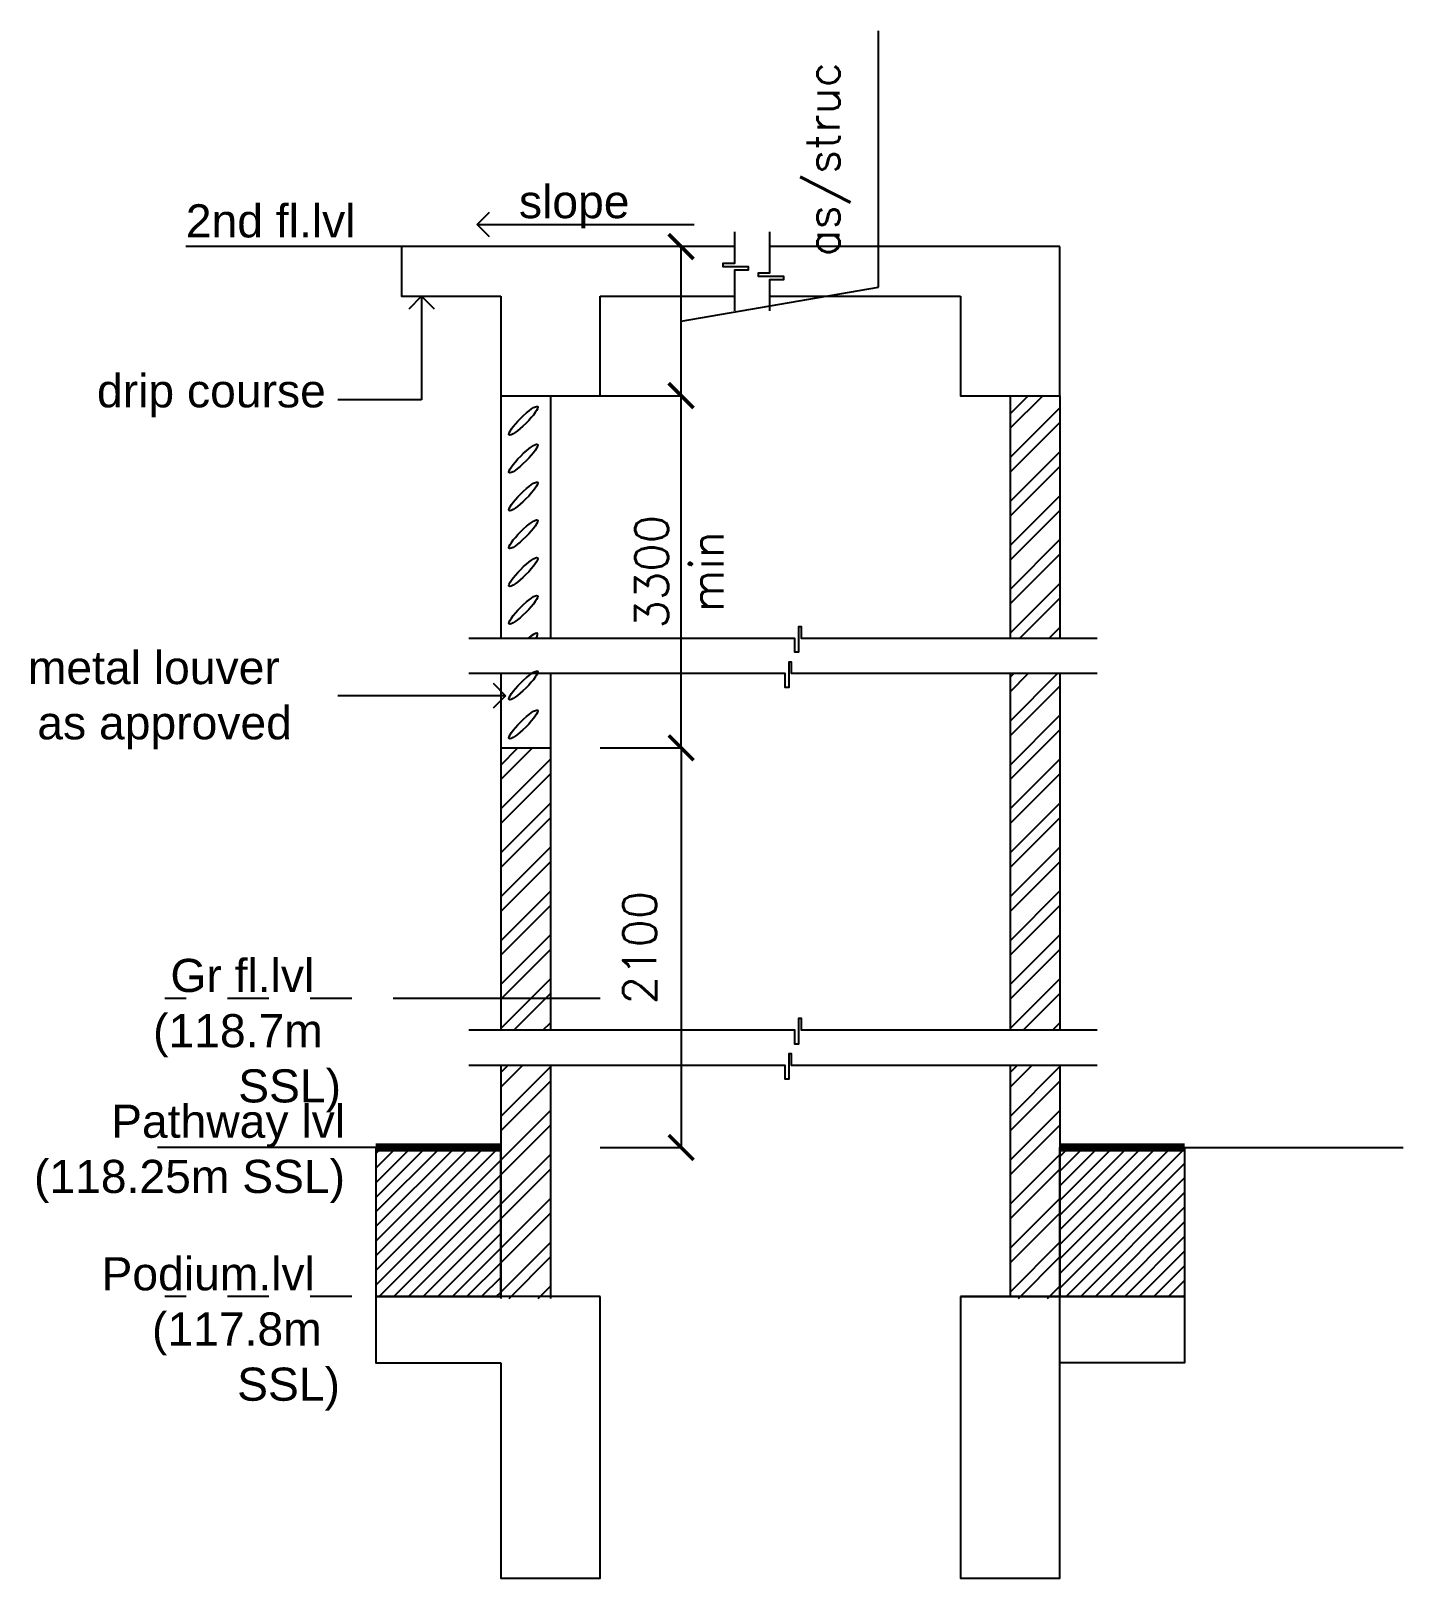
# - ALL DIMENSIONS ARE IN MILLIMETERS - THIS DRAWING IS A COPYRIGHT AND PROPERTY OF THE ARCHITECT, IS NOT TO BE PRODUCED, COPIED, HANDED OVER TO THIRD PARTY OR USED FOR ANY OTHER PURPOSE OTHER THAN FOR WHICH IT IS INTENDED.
# Model space of a CAD drawing. Header units: millimetres. Extents: x 1167879 to 1231451, y -5731814 to -5645217.
# Drawn here: x 1167879 to 1172022, y -5649887 to -5645217 of the extents above.
import ezdxf

# ---------------------------------------------------------------- set-up
doc = ezdxf.new("R2010")
doc.units = ezdxf.units.MM
doc.header["$LTSCALE"] = 1000
doc.header["$MEASUREMENT"] = 0
for name, pattern in [('$1$( Hidden )', [0.375, 0.25, -0.125]), ('AUDIT_D_120904163729-0', [0]), ('PHANTOM2', [1.25, 0.625, -0.125, 0.125, -0.125, 0.125, -0.125])]:
    doc.linetypes.add(name, pattern=pattern)
doc.layers.get('0').update_dxf_attribs({"linetype": 'AUDIT_D_120904163729-0'})
doc.layers.add('D&W', color=8, linetype='Continuous', lineweight=25)
doc.styles.add('$3$Romans 1', font='romans.shx', dxfattribs={"height": 100})
doc.styles.add('$4$Romans 1', font='romans.shx', dxfattribs={"height": 100})
doc.dimstyles.new('$0$ALPINE S', dxfattribs={"dimscale": 0, "dimtxt": 100, "dimasz": 75, "dimexe": 0, "dimexo": 0, "dimgap": 75, "dimtad": 1, "dimdec": 0, "dimzin": 0, "dimdsep": 46, "dimtxsty": '$3$Romans 1', "dimblk": '$3$_ArchTick', "dimcen": 0.09, "dimclrd": 256, "dimclre": 256, "dimclrt": 7, "dimadec": 0, "dimazin": 0, "dimtfac": 1, "dimtdec": 0, "dimtofl": 0, "dimtmove": 1, "dimatfit": 0, "dimldrblk": '$0$_Open90', "dimfxl": 1, "dimtolj": 1, "dimtzin": 0, "dimarcsym": 0})

# ---------------------------------------------------------------- blocks, each defined once
blk = doc.blocks.new('$3$_ArchTick')
at = {"color": 0, "linetype": 'ByBlock', "const_width": 0.15}
blk.add_lwpolyline([(-0.5, -0.5), (0.5, 0.5)], dxfattribs=at)
blk = doc.blocks.new('*D84')
at = {"layer": 'D&W', "linetype": '$1$( Hidden )', "lineweight": -2, "transparency": 16777216}
for p, q in [((1169597.5, -5647380.7), (1169842.3, -5647380.7)), ((1169597.5, -5648587.3), (1169842.3, -5648587.3))]:
    blk.add_line(p, q, dxfattribs=at)
at = {"layer": 'D&W', "linetype": 'ByBlock', "lineweight": -2, "transparency": 16777216}
blk.add_line((1169842.3, -5647380.7), (1169842.3, -5648587.3), dxfattribs=at)
at = {"layer": 'D&W', "linetype": 'ByBlock', "lineweight": -2, "transparency": 16777216, "xscale": 75, "yscale": 75, "zscale": 75}
for p, rotation in [((1169842.3, -5647380.7), 90), ((1169842.3, -5648587.3), 270)]:
    blk.add_blockref('$3$_ArchTick', p, dxfattribs=dict(at, rotation=rotation))
at = {"layer": 'D&W', "color": 7, "linetype": 'ByBlock', "transparency": 16777216, "insert": (1169717.3, -5647984), "char_height": 100, "attachment_point": 5, "rotation": 90, "style": '$3$Romans 1'}
blk.add_mtext('\\A1;2100', dxfattribs=at)
blk = doc.blocks.new('$0$_Open90')
at = {"color": 0, "linetype": 'ByBlock', "lineweight": -2}
for p, q in [((0, 0), (-1, 0)), ((-0.5, 0.5), (0, 0)), ((0, 0), (-0.5, -0.5))]:
    blk.add_line(p, q, dxfattribs=at)
blk = doc.blocks.new('*D85')
at = {"layer": 'D&W', "linetype": '$1$( Hidden )', "lineweight": -2, "transparency": 16777216}
for p, q in [((1169597.5, -5646317.8), (1169842.3, -5646317.8)), ((1169597.5, -5647380.7), (1169842.3, -5647380.7))]:
    blk.add_line(p, q, dxfattribs=at)
at = {"layer": 'D&W', "linetype": 'ByBlock', "lineweight": -2, "transparency": 16777216}
blk.add_line((1169842.3, -5647380.7), (1169842.3, -5646317.8), dxfattribs=at)
at = {"layer": 'D&W', "linetype": 'ByBlock', "lineweight": -2, "transparency": 16777216, "xscale": 75, "yscale": 75, "zscale": 75}
for p, rotation in [((1169842.3, -5646317.8), 90), ((1169842.3, -5647380.7), 270)]:
    blk.add_blockref('$3$_ArchTick', p, dxfattribs=dict(at, rotation=rotation))
at = {"layer": 'D&W', "color": 7, "linetype": 'ByBlock', "transparency": 16777216, "insert": (1169836.7, -5646849.3), "char_height": 100, "attachment_point": 5, "rotation": 90, "style": '$3$Romans 1'}
blk.add_mtext('\\A1;3300\\Pmin', dxfattribs=at)
blk = doc.blocks.new('*D86')
at = {"layer": 'D&W', "linetype": 'ByBlock', "lineweight": -2, "transparency": 16777216}
for p, q in [((1170438.5, -5645990.5), (1170438.5, -5645216.7)), ((1169842.3, -5646317.8), (1169842.3, -5645867.8)), ((1169842.3, -5646092.8), (1170438.5, -5645990.5))]:
    blk.add_line(p, q, dxfattribs=at)
at = {"layer": 'D&W', "linetype": '$1$( Hidden )', "lineweight": -2, "transparency": 16777216}
for p, q in [((1169897.5, -5645867.8), (1169842.3, -5645867.8)), ((1169297.5, -5646317.8), (1169842.3, -5646317.8))]:
    blk.add_line(p, q, dxfattribs=at)
at = {"layer": 'D&W', "linetype": 'ByBlock', "lineweight": -2, "transparency": 16777216, "xscale": 75, "yscale": 75, "zscale": 75}
for p, rotation in [((1169842.3, -5645867.8), 90), ((1169842.3, -5646317.8), 270)]:
    blk.add_blockref('$3$_ArchTick', p, dxfattribs=dict(at, rotation=rotation))
at = {"layer": 'D&W', "color": 7, "linetype": 'ByBlock', "transparency": 16777216, "insert": (1170287.3, -5645603.6), "char_height": 100, "attachment_point": 5, "rotation": 90, "style": '$3$Romans 1'}
blk.add_mtext('\\A1;as/struc', dxfattribs=at)

msp = doc.modelspace()

# ---------------------------------------------------------------- hatches: boundary and pattern name
at = {"layer": 'D&W', "linetype": 'ByBlock'}
h = msp.add_hatch(dxfattribs=at)
h.set_pattern_fill('ANSI32', color=256, scale=250)
h.set_pattern_definition([(45, (1538.15, 0), (-66.2912607, 66.2912607), []), (45, (1582.345, 0), (-66.2912607, 66.2912607), [])])
h.paths.add_polyline_path([(1170985.7, -5648339.5), (1170835.7, -5648339.5), (1170835.7, -5649042.9), (1170985.7, -5649042.9)])
h.paths.add_polyline_path([(1170985.7, -5647274.4), (1170835.7, -5647274.4), (1170835.7, -5648233.2), (1170985.7, -5648233.2)])
h.paths.add_polyline_path([(1170835.7, -5647050.4), (1170985.7, -5647050.4), (1170985.7, -5646317.8), (1170835.7, -5646317.8)])
h.paths.add_polyline_path([(1170985.7, -5647156.7), (1170835.7, -5647156.7), (1170835.7, -5647274.4), (1170985.7, -5647274.4)])
h = msp.add_hatch(dxfattribs=at)
h.set_pattern_fill('ANSI32', color=256, scale=250)
h.paths.add_polyline_path([(1169297.5, -5648233.2), (1169447.5, -5648233.2), (1169447.5, -5647380.7), (1169297.5, -5647380.7)])
h.paths.add_polyline_path([(1169447.5, -5648339.5), (1169297.5, -5648339.5), (1169297.5, -5649042.9), (1169447.5, -5649042.9)])
h = msp.add_hatch(dxfattribs=at)
h.set_pattern_fill('ANSI31', color=256, scale=250)
h.paths.add_polyline_path([(1168920.4, -5649037.3), (1169297.5, -5649037.3), (1169297.5, -5648587.3), (1168920.4, -5648587.3)])
h = msp.add_hatch(dxfattribs=at)
h.set_pattern_fill('ANSI31', color=256, scale=250)
h.set_pattern_definition([(45, (395.194, 0), (-22.09708691, 22.09708691), [])])
h.paths.add_polyline_path([(1171362.8, -5649037.3), (1170985.7, -5649037.3), (1170985.7, -5648587.3), (1171362.8, -5648587.3)])

# ---------------------------------------------------------------- linework, layer by layer
for p, q in [((1168997.5, -5645867.8), (1168346.6, -5645867.8)), ((1169297.5, -5646317.8), (1169297.5, -5647050.4)), ((1169447.5, -5646317.8), (1169447.5, -5647050.4)), ((1169297.5, -5647156.7), (1169297.5, -5647380.7)), ((1169447.5, -5647156.7), (1169447.5, -5647380.7)), ((1169297.5, -5648587.3), (1168260.7, -5648587.3)), ((1170985.7, -5648587.3), (1172022.5, -5648587.3))]:
    msp.add_line(p, q, dxfattribs=at)
at = {"layer": 'D&W', "color": 3, "linetype": 'ByBlock'}
for p, q in [((1170985.7, -5646017.8), (1170985.7, -5645867.8)), ((1170985.7, -5649187.3), (1170985.7, -5649037.3))]:
    msp.add_line(p, q, dxfattribs=at)
at = {"layer": 'D&W', "color": 6, "linetype": 'ByBlock'}
for p, q in [((1170835.7, -5646317.8), (1170835.7, -5647050.4)), ((1170985.7, -5646317.8), (1170985.7, -5647050.4)), ((1170835.7, -5647156.7), (1170835.7, -5648233.2)), ((1170985.7, -5647156.7), (1170985.7, -5648233.2)), ((1169297.5, -5647380.7), (1169297.5, -5648233.2)), ((1169297.5, -5647380.7), (1169447.5, -5647380.7)), ((1169297.5, -5647380.7), (1169447.5, -5647380.7)), ((1169447.5, -5647380.7), (1169447.5, -5648233.2)), ((1169297.5, -5648339.5), (1169297.5, -5649042.9)), ((1169447.5, -5648339.5), (1169447.5, -5649042.9)), ((1170835.7, -5648339.5), (1170835.7, -5649037.3)), ((1170985.7, -5648339.5), (1170985.7, -5649037.3))]:
    msp.add_line(p, q, dxfattribs=at)
at = {"layer": 'D&W', "linetype": 'PHANTOM2'}
for p, q in [((1169597.5, -5648137.3), (1168283.5, -5648137.3)), ((1169597.5, -5649037.3), (1168283.5, -5649037.3))]:
    msp.add_line(p, q, dxfattribs=at)
at = {"layer": 'D&W', "color": 3, "linetype": 'ByBlock'}
for points in [[(1170003.1, -5645867.8), (1168997.5, -5645867.8), (1168997.5, -5646017.8), (1169297.5, -5646017.8)], [(1170985.7, -5645867.8), (1170109.4, -5645867.8)], [(1169297.5, -5646017.8), (1169297.5, -5646317.8), (1169597.5, -5646317.8), (1169597.5, -5646017.8)], [(1169597.5, -5646017.8), (1170003.1, -5646017.8)], [(1170109.4, -5646017.8), (1170685.7, -5646017.8)], [(1170685.7, -5646017.8), (1170685.7, -5646317.8), (1170985.7, -5646317.8), (1170985.7, -5646017.8)], [(1169597.5, -5649037.3), (1168920.4, -5649037.3), (1168920.4, -5649237.3), (1169297.5, -5649237.3)], [(1169297.5, -5649237.3), (1169297.5, -5649887.3), (1169597.5, -5649887.3), (1169597.5, -5649037.3)], [(1170985.7, -5649037.3), (1170685.7, -5649037.3)], [(1170685.7, -5649037.3), (1170685.7, -5649887.3), (1170985.7, -5649887.3), (1170985.7, -5649187.3)], [(1170685.7, -5649037.3), (1171362.8, -5649037.3), (1171362.8, -5649237.3), (1170985.7, -5649237.3)]]:
    msp.add_lwpolyline(points, dxfattribs=at)
at = {"layer": 'D&W', "linetype": 'ByBlock'}
for points in [[(1170003.1, -5645823.5), (1170003.1, -5645918.8), (1169968.3, -5645918.8), (1169968.3, -5645927.7), (1170045.2, -5645927.7), (1170045.2, -5645938.5), (1170003.1, -5645938.5), (1170003.1, -5646062)], [(1170109.4, -5645823.5), (1170109.4, -5645948.3), (1170074.6, -5645948.3), (1170074.6, -5645957.2), (1170151.5, -5645957.2), (1170151.5, -5645967.9), (1170109.4, -5645967.9), (1170109.4, -5646062)], [(1171098.3, -5647050.4), (1170205.5, -5647050.4), (1170205.5, -5647015.6), (1170196.6, -5647015.6), (1170196.6, -5647092.5), (1170185.8, -5647092.5), (1170185.8, -5647050.4), (1169201.3, -5647050.4)], [(1171098.3, -5647156.7), (1170176.1, -5647156.7), (1170176.1, -5647121.9), (1170167.2, -5647121.9), (1170167.2, -5647198.8), (1170156.4, -5647198.8), (1170156.4, -5647156.7), (1169201.3, -5647156.7)], [(1171098.3, -5648233.2), (1170205.5, -5648233.2), (1170205.5, -5648198.5), (1170196.6, -5648198.5), (1170196.6, -5648275.3), (1170185.8, -5648275.3), (1170185.8, -5648233.2), (1169201.3, -5648233.2)], [(1171098.3, -5648339.5), (1170176.1, -5648339.5), (1170176.1, -5648304.8), (1170167.2, -5648304.8), (1170167.2, -5648381.6), (1170156.4, -5648381.6), (1170156.4, -5648339.5), (1169201.3, -5648339.5)]]:
    msp.add_lwpolyline(points, dxfattribs=at)
at = {"layer": 'D&W', "linetype": 'ByBlock', "const_width": 25}
for points in [[(1169297.5, -5648587.3), (1168920.4, -5648587.3)], [(1170985.7, -5648587.3), (1171362.8, -5648587.3)]]:
    msp.add_lwpolyline(points, dxfattribs=at)
at = {"layer": 'D&W', "linetype": 'ByBlock'}
for points in [[(1168920.4, -5649037.3), (1169297.5, -5649037.3), (1169297.5, -5648587.3), (1168920.4, -5648587.3)], [(1171362.8, -5649037.3), (1170985.7, -5649037.3), (1170985.7, -5648587.3), (1171362.8, -5648587.3)]]:
    msp.add_lwpolyline(points, close=True, dxfattribs=at)
for centre in [(1169365.8, -5646393.6), (1169365.8, -5646507.8), (1169365.8, -5646621.9), (1169365.8, -5646736), (1169365.8, -5646850.2), (1169365.8, -5646964.3), (1169365.8, -5647192.6), (1169365.8, -5647310.3)]:
    msp.add_ellipse(centre, major_axis=(-42.7, -42.7), ratio=0.181696, dxfattribs=at)
msp.add_ellipse((1169365.8, -5647078.4), major_axis=(-42.7, -42.7), ratio=0.181696, start_param=2.453183, end_param=4.189473, dxfattribs=at)

# ---------------------------------------------------------------- texts
at = {"linetype": 'ByBlock', "char_height": 100, "style": '$4$Romans 1'}
for s, width, insert, attachment_point in [('{\\f@Arial Unicode MS|b0|i0|c0|p34;slope}', 982.03, (1169352.6, -5645682), 1), ('{\\f@Arial Unicode MS|b0|i0|c0|p34;2nd fl.lvl}', 982.03, (1168346.6, -5645740), 1), ('{\\f@Arial Unicode MS|b0|i0|c0|p34;drip course}', 982.03, (1168078.4, -5646253.1), 1), ('\\pi48.69676;{\\f@Arial Unicode MS|b0|i0|c0|p34;metal louver \\P\\pi77.26819;as approved}', 982.03, (1167820.9, -5647088.6), 1), ('\\pi472.50628;{\\f@Arial Unicode MS|b0|i0|c0|p34;Gr fl.lvl\\P\\pi420.12533;(118.7m \\P\\pi677.26819;SSL)}', 982.03, (1167827.6, -5648018.1), 1), ('{\\f@Arial Unicode MS|b0|i0|c0|p34;Pathway lvl\\P(118.25m SSL)}', 1392.542, (1168827.5, -5648458.1), 3), ('\\pi267.74438;{\\f@Arial Unicode MS|b0|i0|c0|p34;Podium.lvl \\P\\pi420.12533;(117.8m \\P\\pi677.26819;SSL)}', 982.03, (1167824.3, -5648918.6), 1)]:
    msp.add_mtext_dynamic_manual_height_columns(s, width=width, gutter_width=500, heights=[0], dxfattribs=dict(at, insert=insert, attachment_point=attachment_point))

# ---------------------------------------------------------------- dimensions: what is measured, and where the dimension line sits
at = {"layer": 'D&W', "linetype": 'ByBlock'}
for base, p1, p2, text, picture, middle in [((1169842.3, -5645867.8), (1169297.5, -5646317.8), (1169897.5, -5645867.8), 'as/struc', '*D86', (1170438.5, -5645915.5)), ((1169842.3, -5646317.8), (1169597.5, -5647380.7), (1169597.5, -5646317.8), '3300\\Pmin', '*D85', (1170045, -5646849.3))]:
    dim = msp.add_linear_dim(base=base, p1=p1, p2=p2, angle=90, text=text, dimstyle='$0$ALPINE S', override={"dimscale": 1}, dxfattribs=at)
    dim.commit()
    dim.dimension.update_dxf_attribs({"geometry": picture, "text_midpoint": middle, "dimtype": 160})
dim = msp.add_linear_dim(base=(1169842.3, -5648587.3), p1=(1169597.5, -5647380.7), p2=(1169597.5, -5648587.3), angle=90, text='2100', dimstyle='$0$ALPINE S', override={"dimscale": 1}, dxfattribs=at)
dim.commit()
dim.dimension.update_dxf_attribs({"geometry": '*D84', "text_midpoint": (1169717.3, -5647984)})

# ---------------------------------------------------------------- leaders
for points in [[(1169226.1, -5645800.8), (1169881.7, -5645800.8)], [(1169058.7, -5646017.8), (1169058.7, -5646330.6), (1168805.6, -5646330.6)], [(1169312, -5647223.5), (1169058.7, -5647224.1), (1168805.6, -5647224.1)]]:
    msp.add_leader(points, dimstyle='$0$ALPINE S', override={"dimscale": 1, "dimtad": 0}, dxfattribs=at)

doc.saveas('drawing.dxf')
